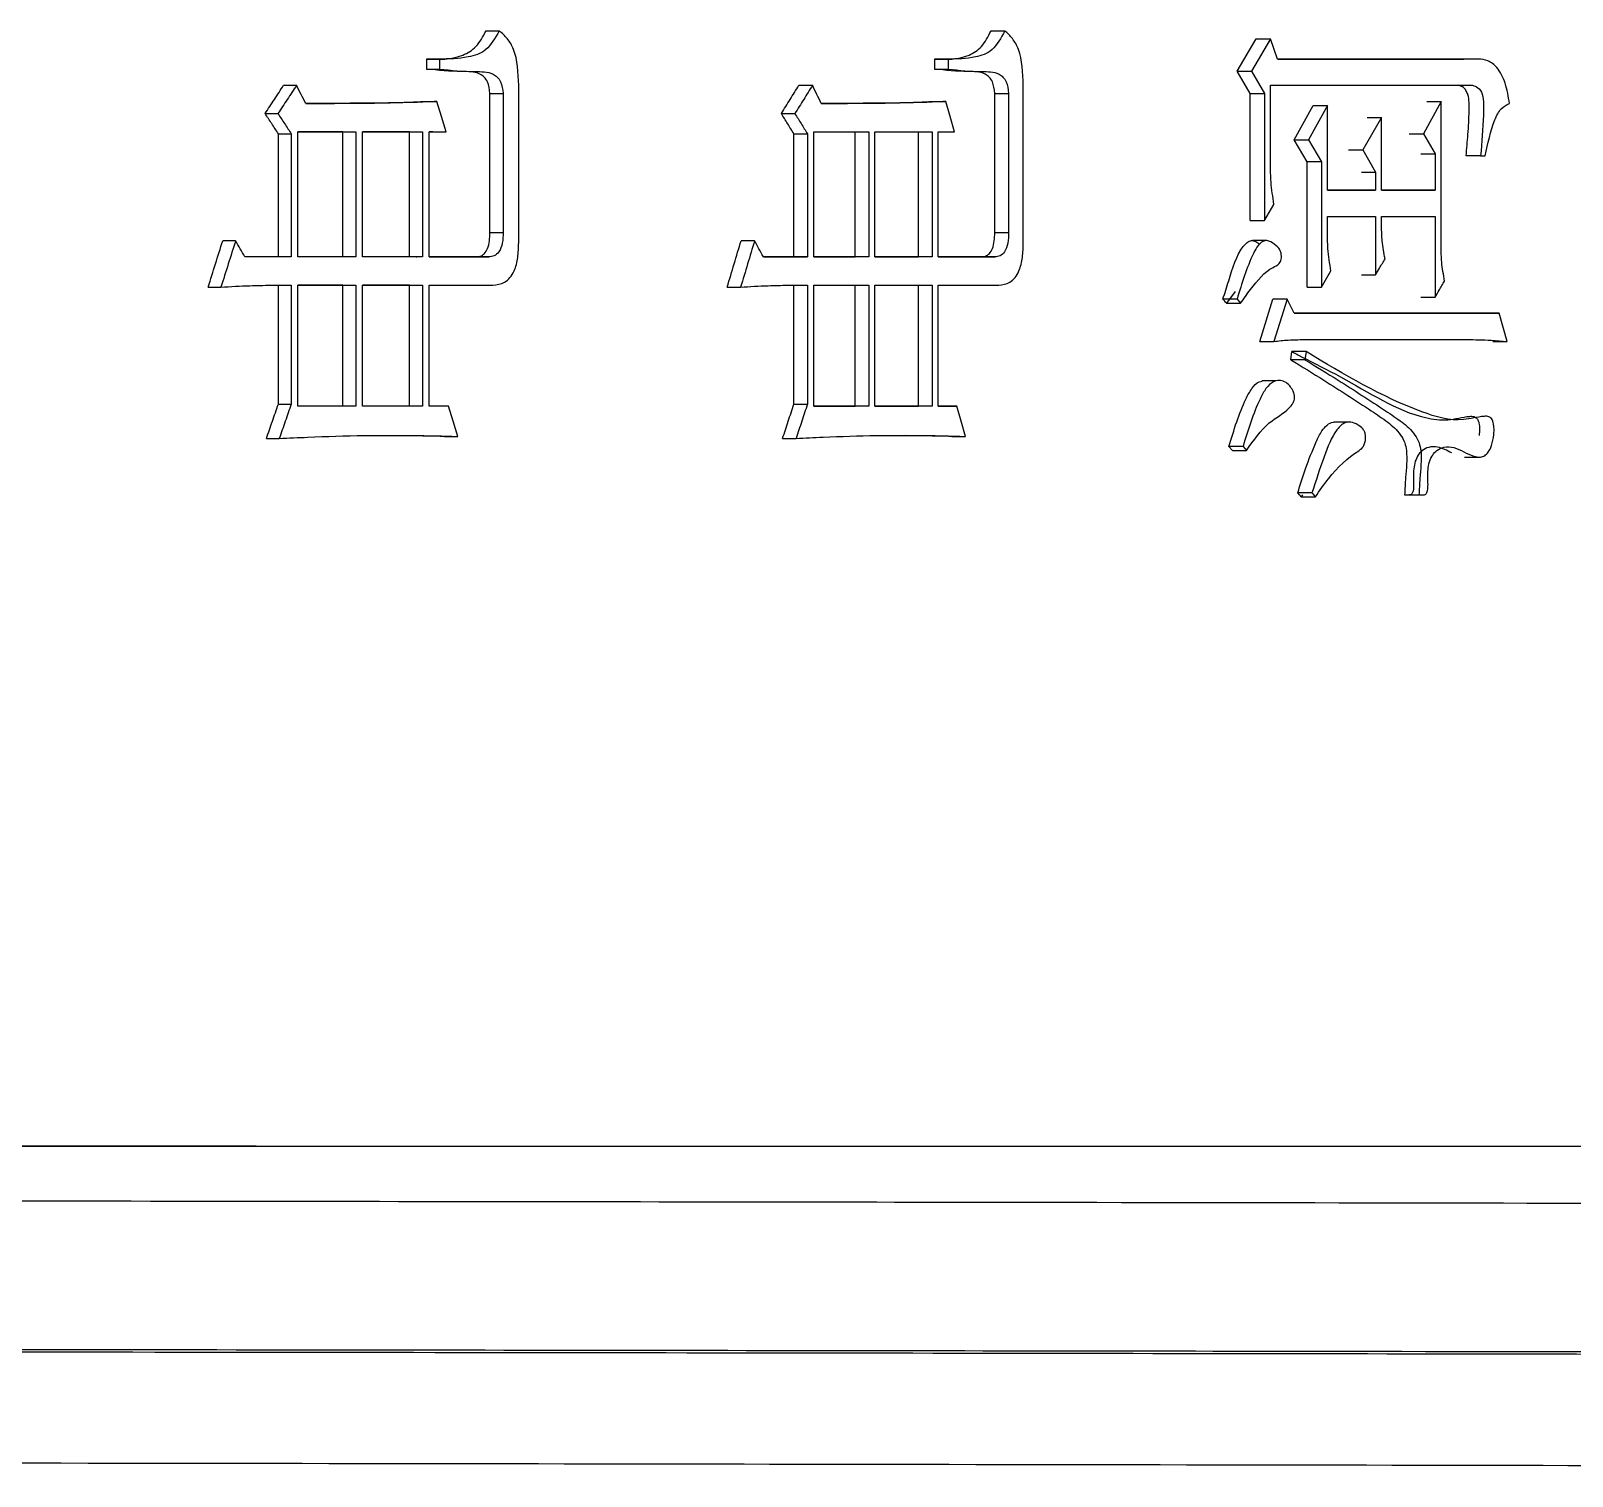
# Model space of a CAD drawing. Header units: millimetres. Extents: x 2451 to 4400, y 944 to 2322.
# Drawn here: x 3323.06 to 3331.32, y 1141.1 to 1148.84 of the extents above; entities that cross this region are included whole.
import ezdxf

# ---------------------------------------------------------------- set-up
doc = ezdxf.new("R2010")
doc.units = ezdxf.units.MM

msp = doc.modelspace()

# ---------------------------------------------------------------- linework, layer by layer
at = {"color": 7, "linetype": 'Continuous', "lineweight": 25}
for p, q in [((3325.5004, 1148.8441), (3325.5709, 1148.8441)), ((3328.2074, 1148.8441), (3328.2815, 1148.8441)), ((3329.527, 1148.6278), (3329.6291, 1148.8009)), ((3329.705, 1148.8009), (3329.6028, 1148.6278)), ((3329.6291, 1148.8009), (3329.705, 1148.8009)), ((3329.7432, 1148.6927), (3329.705, 1148.8009)), ((3325.2505, 1148.6927), (3325.1805, 1148.6927)), ((3325.1805, 1148.6927), (3325.1805, 1148.6386)), ((3325.1805, 1148.6386), (3325.2505, 1148.6386)), ((3325.2505, 1148.6927), (3325.2505, 1148.6386)), ((3327.9776, 1148.6927), (3327.904, 1148.6927)), ((3327.904, 1148.6927), (3327.904, 1148.6386)), ((3327.904, 1148.6386), (3327.9776, 1148.6386)), ((3327.9776, 1148.6927), (3327.9776, 1148.6386)), ((3329.527, 1148.6278), (3329.6028, 1148.6278)), ((3329.5972, 1148.5088), (3329.527, 1148.6278)), ((3329.6028, 1148.6278), (3329.673, 1148.5088)), ((3330.8192, 1148.6927), (3329.7432, 1148.6927)), ((3329.7432, 1148.6927), (3330.7419, 1148.6927)), ((3330.8192, 1148.6927), (3330.742, 1148.6927)), ((3324.4149, 1148.552), (3324.4839, 1148.552)), ((3325.675, 1147.7083), (3325.675, 1148.552)), ((3327.1772, 1148.5521), (3327.2499, 1148.5521)), ((3328.3801, 1147.7083), (3328.3801, 1148.5521)), ((3329.705, 1148.5521), (3330.7882, 1148.5521)), ((3329.705, 1148.1302), (3329.705, 1148.5521)), ((3325.1665, 1148.4655), (3325.2366, 1148.4655)), ((3325.5212, 1148.509), (3325.5918, 1148.509)), ((3325.5212, 1147.7624), (3325.5212, 1148.509)), ((3325.5918, 1148.509), (3325.5918, 1147.7624)), ((3327.8908, 1148.4655), (3327.9644, 1148.4655)), ((3328.2272, 1148.509), (3328.3012, 1148.509)), ((3328.2272, 1147.7624), (3328.2272, 1148.509)), ((3328.3012, 1148.509), (3328.3012, 1147.7624)), ((3329.5972, 1148.5088), (3329.673, 1148.5088)), ((3329.5972, 1147.8273), (3329.5972, 1148.5088)), ((3329.673, 1148.5088), (3329.673, 1147.8273)), ((3330.62, 1148.4655), (3330.5263, 1148.2925)), ((3330.543, 1148.4655), (3330.62, 1148.4655)), ((3330.62, 1147.6867), (3330.62, 1148.4655)), ((3324.3158, 1148.4006), (3324.3847, 1148.4006)), ((3327.0831, 1148.4006), (3327.1556, 1148.4006)), ((3329.8325, 1148.26), (3329.9338, 1148.4439)), ((3330.0101, 1148.4439), (3329.9086, 1148.26)), ((3329.9338, 1148.4439), (3330.0101, 1148.4439)), ((3330.0101, 1147.9896), (3330.0101, 1148.4439)), ((3330.3004, 1148.379), (3330.1997, 1148.2059)), ((3330.2238, 1148.379), (3330.3004, 1148.379)), ((3330.3004, 1147.9896), (3330.3004, 1148.379)), ((3324.491, 1147.6326), (3324.491, 1148.3032)), ((3324.491, 1148.3032), (3324.8017, 1148.3032)), ((3324.7322, 1148.3032), (3324.491, 1148.3032)), ((3324.7322, 1148.3032), (3324.8017, 1148.3032)), ((3324.7322, 1147.6326), (3324.7322, 1148.3032)), ((3324.8017, 1148.3032), (3324.8017, 1147.6326)), ((3324.8369, 1147.6326), (3324.8369, 1148.3032)), ((3324.8369, 1148.3032), (3325.1596, 1148.3032)), ((3325.0897, 1148.3032), (3324.8369, 1148.3032)), ((3325.0897, 1148.3032), (3325.1596, 1148.3032)), ((3325.0897, 1147.6326), (3325.0897, 1148.3032)), ((3325.1596, 1148.3032), (3325.1596, 1147.6326)), ((3325.1946, 1148.3032), (3325.2854, 1148.3032)), ((3325.1946, 1147.6326), (3325.1946, 1148.3032)), ((3325.2153, 1148.3032), (3325.1946, 1148.3032)), ((3325.2153, 1148.3032), (3325.2854, 1148.3032)), ((3327.2566, 1147.6326), (3327.2566, 1148.3033)), ((3327.2566, 1148.3033), (3327.5516, 1148.3033)), ((3327.4786, 1147.6326), (3327.4786, 1148.3033)), ((3327.5516, 1148.3033), (3327.5516, 1147.6326)), ((3327.585, 1147.6326), (3327.585, 1148.3033)), ((3327.585, 1148.3033), (3327.8914, 1148.3033)), ((3327.8179, 1147.6326), (3327.8179, 1148.3033)), ((3327.8914, 1148.3033), (3327.8914, 1147.6326)), ((3327.9246, 1148.3033), (3328.0107, 1148.3033)), ((3327.9246, 1147.6326), (3327.9246, 1148.3033)), ((3324.3866, 1148.2924), (3324.4556, 1148.2924)), ((3324.3866, 1147.6326), (3324.3866, 1148.2924)), ((3324.4556, 1148.2924), (3324.4556, 1147.6326)), ((3327.1503, 1148.2924), (3327.2229, 1148.2924)), ((3327.1503, 1147.6326), (3327.1503, 1148.2924)), ((3327.2229, 1148.2924), (3327.2229, 1147.6326)), ((3329.8325, 1148.26), (3329.9086, 1148.26)), ((3329.9022, 1148.141), (3329.8325, 1148.26)), ((3329.9086, 1148.26), (3329.9784, 1148.141)), ((3330.4494, 1148.2925), (3330.5263, 1148.2925)), ((3330.5263, 1148.2925), (3330.5888, 1148.1843)), ((3329.9784, 1148.141), (3329.9022, 1148.141)), ((3329.9022, 1147.4703), (3329.9022, 1148.141)), ((3329.9784, 1148.141), (3329.9784, 1147.4703)), ((3330.1232, 1148.2059), (3330.1997, 1148.2059)), ((3330.1997, 1148.2059), (3330.269, 1148.0869)), ((3330.5118, 1148.1843), (3330.5888, 1148.1843)), ((3330.5888, 1148.1843), (3330.5888, 1147.9896)), ((3330.8316, 1148.1735), (3330.7544, 1148.1735)), ((3330.8316, 1148.1735), (3330.8565, 1148.1735)), ((3330.1924, 1148.0869), (3330.269, 1148.0869)), ((3330.269, 1148.0869), (3330.269, 1147.9896)), ((3330.269, 1147.9896), (3330.0101, 1147.9896)), ((3330.0101, 1147.9896), (3330.1924, 1147.9896)), ((3330.1924, 1147.9896), (3330.269, 1147.9896)), ((3330.5888, 1147.9896), (3330.3004, 1147.9896)), ((3330.3004, 1147.9896), (3330.5118, 1147.9896)), ((3330.5118, 1147.9896), (3330.5888, 1147.9896)), ((3329.673, 1147.8273), (3329.7241, 1147.9139)), ((3329.5972, 1147.8273), (3329.673, 1147.8273)), ((3330.0101, 1147.849), (3330.269, 1147.849)), ((3330.0101, 1147.7732), (3330.0101, 1147.849)), ((3330.269, 1147.849), (3330.269, 1147.5353)), ((3330.3004, 1147.849), (3330.5888, 1147.849)), ((3330.3004, 1147.7949), (3330.3004, 1147.849)), ((3330.5888, 1147.849), (3330.5888, 1147.4163)), ((3324.1574, 1147.7191), (3324.0887, 1147.7191)), ((3325.5212, 1147.7624), (3325.5918, 1147.7624)), ((3326.9395, 1147.7191), (3326.8672, 1147.7191)), ((3328.2272, 1147.7624), (3328.3012, 1147.7624)), ((3329.6851, 1147.7195), (3329.6087, 1147.7195)), ((3324.4556, 1147.6326), (3324.2072, 1147.6326)), ((3324.8017, 1147.6326), (3324.491, 1147.6326)), ((3325.1596, 1147.6326), (3324.8369, 1147.6326)), ((3325.1246, 1147.6326), (3325.1298, 1147.6326)), ((3325.5153, 1147.6326), (3325.1946, 1147.6326)), ((3325.1946, 1147.6326), (3325.4449, 1147.6326)), ((3325.4449, 1147.6326), (3325.5153, 1147.6326)), ((3327.2229, 1147.6326), (3326.9869, 1147.6326)), ((3326.9869, 1147.6326), (3327.1503, 1147.6326)), ((3327.1503, 1147.6326), (3327.2229, 1147.6326)), ((3327.5516, 1147.6326), (3327.2566, 1147.6326)), ((3327.2566, 1147.6326), (3327.4786, 1147.6326)), ((3327.5516, 1147.6326), (3327.4786, 1147.6326)), ((3327.8914, 1147.6326), (3327.585, 1147.6326)), ((3327.585, 1147.6326), (3327.8179, 1147.6326)), ((3327.8914, 1147.6326), (3327.8179, 1147.6326)), ((3328.2288, 1147.6326), (3327.9246, 1147.6326)), ((3327.9246, 1147.6326), (3328.1548, 1147.6326)), ((3328.1548, 1147.6326), (3328.2288, 1147.6326)), ((3329.9784, 1147.4703), (3330.0291, 1147.5569)), ((3324.0104, 1147.4703), (3324.079, 1147.4703)), ((3324.3866, 1146.8429), (3324.3866, 1147.4811)), ((3324.4556, 1147.4811), (3324.4556, 1146.8429)), ((3324.491, 1146.8321), (3324.491, 1147.4811)), ((3324.491, 1147.4811), (3324.8017, 1147.4811)), ((3324.7322, 1147.4811), (3324.491, 1147.4811)), ((3324.7322, 1147.4811), (3324.8017, 1147.4811)), ((3324.7322, 1146.8321), (3324.7322, 1147.4811)), ((3324.8017, 1147.4811), (3324.8017, 1146.8321)), ((3324.8369, 1146.8321), (3324.8369, 1147.4811)), ((3324.8369, 1147.4811), (3325.1596, 1147.4811)), ((3325.0897, 1147.4811), (3324.8369, 1147.4811)), ((3325.0897, 1147.4811), (3325.1596, 1147.4811)), ((3325.0897, 1146.8321), (3325.0897, 1147.4811)), ((3325.1596, 1147.4811), (3325.1596, 1146.8321)), ((3325.1946, 1147.4811), (3325.5362, 1147.4811)), ((3325.1946, 1146.8321), (3325.1946, 1147.4811)), ((3326.7928, 1147.4703), (3326.865, 1147.4703)), ((3327.1503, 1146.8429), (3327.1503, 1147.4811)), ((3327.2229, 1147.4811), (3327.2229, 1146.8429)), ((3327.2566, 1146.8321), (3327.2566, 1147.4811)), ((3327.2566, 1147.4811), (3327.5516, 1147.4811)), ((3327.4786, 1146.8321), (3327.4786, 1147.4811)), ((3327.5516, 1147.4811), (3327.5516, 1146.8321)), ((3327.585, 1146.8321), (3327.585, 1147.4811)), ((3327.585, 1147.4811), (3327.8914, 1147.4811)), ((3327.8179, 1146.8321), (3327.8179, 1147.4811)), ((3327.8914, 1147.4811), (3327.8914, 1146.8321)), ((3327.9246, 1147.4811), (3328.2485, 1147.4812)), ((3327.9246, 1146.8321), (3327.9246, 1147.4811)), ((3329.9022, 1147.4703), (3329.9784, 1147.4703)), ((3330.1924, 1147.5353), (3330.269, 1147.5353)), ((3329.526, 1147.4054), (3329.4503, 1147.4054)), ((3329.5163, 1147.4474), (3329.4695, 1147.3839)), ((3329.6482, 1147.1783), (3329.7182, 1147.4054)), ((3329.7942, 1147.4054), (3329.7182, 1147.4054)), ((3329.7942, 1147.4054), (3329.7241, 1147.1783)), ((3329.8324, 1147.3297), (3329.7942, 1147.4054)), ((3330.5118, 1147.4163), (3330.5888, 1147.4163)), ((3329.4695, 1147.3838), (3329.5451, 1147.3838)), ((3330.9308, 1147.3297), (3329.8324, 1147.3297)), ((3329.8324, 1147.3297), (3330.8534, 1147.3297)), ((3330.8535, 1147.3297), (3330.9308, 1147.3297)), ((3330.9742, 1147.1783), (3330.9308, 1147.3297)), ((3329.6482, 1147.1783), (3329.7241, 1147.1783)), ((3329.9022, 1147.1891), (3330.7571, 1147.1891)), ((3330.68, 1147.1891), (3330.7571, 1147.1891)), ((3330.8968, 1147.1783), (3330.9742, 1147.1783)), ((3329.8135, 1147.0809), (3329.8198, 1147.1242)), ((3329.8896, 1147.0809), (3329.8135, 1147.0809)), ((3329.8959, 1147.1242), (3329.8198, 1147.1242)), ((3329.8959, 1147.1242), (3329.8896, 1147.0809)), ((3329.7349, 1146.9673), (3329.659, 1146.9673)), ((3324.3866, 1146.8429), (3324.4556, 1146.8429)), ((3324.8017, 1146.8321), (3324.491, 1146.8321)), ((3325.1596, 1146.8321), (3324.8369, 1146.8321)), ((3325.2994, 1146.8321), (3325.1946, 1146.8321)), ((3327.1503, 1146.8429), (3327.2229, 1146.8429)), ((3327.5516, 1146.8321), (3327.2566, 1146.8321)), ((3327.2566, 1146.8321), (3327.4786, 1146.8321)), ((3327.5516, 1146.8321), (3327.4786, 1146.8321)), ((3327.8914, 1146.8321), (3327.585, 1146.8321)), ((3327.585, 1146.8321), (3327.8179, 1146.8321)), ((3327.8914, 1146.8321), (3327.8179, 1146.8321)), ((3328.024, 1146.8321), (3327.9246, 1146.8321)), ((3327.9246, 1146.8321), (3327.9503, 1146.8321)), ((3327.9503, 1146.8321), (3328.024, 1146.8321)), ((3330.124, 1146.7462), (3330.0471, 1146.7462)), ((3324.3229, 1146.659), (3324.3918, 1146.659)), ((3325.278, 1146.6698), (3325.3482, 1146.6698)), ((3327.0898, 1146.659), (3327.1623, 1146.659)), ((3327.9966, 1146.6699), (3328.0703, 1146.6699)), ((3329.5015, 1146.5942), (3329.4823, 1146.6158)), ((3329.5015, 1146.5942), (3329.5772, 1146.5942)), ((3329.558, 1146.6158), (3329.5772, 1146.5942)), ((3330.7457, 1146.5587), (3330.8233, 1146.5587)), ((3329.9276, 1146.367), (3329.8515, 1146.367)), ((3329.8777, 1146.3556), (3329.8705, 1146.3454)), ((3329.8705, 1146.3454), (3329.9466, 1146.3454)), ((3330.4494, 1146.3562), (3330.5263, 1146.3562))]:
    msp.add_line(p, q, dxfattribs=at)
at = {"color": 7, "linetype": 'Continuous', "lineweight": 25, "flags": 128}
for points in [[(3325.2854, 1148.3032), (3325.261, 1148.3844), (3325.2366, 1148.4655)], [(3328.0107, 1148.3033), (3327.9875, 1148.3844), (3327.9644, 1148.4655)], [(3329.4695, 1147.3838), (3329.4647, 1147.3892), (3329.4599, 1147.3947), (3329.4503, 1147.4054)], [(3329.526, 1147.4054), (3329.5356, 1147.3946), (3329.5451, 1147.3838)], [(3325.3482, 1146.6698), (3325.3238, 1146.751), (3325.2994, 1146.8321)], [(3328.0703, 1146.6699), (3328.0471, 1146.751), (3328.024, 1146.8321)], [(3329.558, 1146.6158), (3329.5299, 1146.6158), (3329.5061, 1146.6158), (3329.4823, 1146.6158)], [(3329.8705, 1146.3454), (3329.8656, 1146.3509), (3329.8608, 1146.3564), (3329.8515, 1146.367)], [(3329.9276, 1146.367), (3329.9325, 1146.3615), (3329.9396, 1146.3535), (3329.9466, 1146.3454)], [(3330.4244, 1146.3562), (3330.4529, 1146.3562), (3330.5012, 1146.3562)]]:
    msp.add_lwpolyline(points, dxfattribs=at)
at = {"color": 7, "linetype": 'Continuous', "lineweight": 25}
for points, knots in [([(3325.1805, 1148.6927), (3325.2465, 1148.6905), (3325.3388, 1148.6875), (3325.451, 1148.7542), (3325.4838, 1148.8138), (3325.5004, 1148.8441)], [0, 0, 0, 0, 0.552607, 0.772172, 1, 1, 1, 1]), ([(3325.5709, 1148.8441), (3325.5489, 1148.806), (3325.5056, 1148.7312), (3325.3852, 1148.6941), (3325.3016, 1148.6932), (3325.2505, 1148.6927)], [0, 0, 0, 0, 0.287877, 0.565058, 1, 1, 1, 1]), ([(3325.675, 1148.552), (3325.6727, 1148.6202), (3325.6694, 1148.7143), (3325.6155, 1148.8053), (3325.5857, 1148.8313), (3325.5709, 1148.8441)], [0, 0, 0, 0, 0.57016, 0.787713, 1, 1, 1, 1]), ([(3327.904, 1148.6927), (3327.9666, 1148.6905), (3328.0542, 1148.6875), (3328.1606, 1148.7542), (3328.1916, 1148.8138), (3328.2074, 1148.8441)], [0, 0, 0, 0, 0.552607, 0.772172, 1, 1, 1, 1]), ([(3328.2815, 1148.8441), (3328.2606, 1148.806), (3328.2196, 1148.7312), (3328.1053, 1148.6942), (3328.026, 1148.6933), (3327.9776, 1148.6927)], [0, 0, 0, 0, 0.287877, 0.565058, 1, 1, 1, 1]), ([(3328.3801, 1148.5521), (3328.3779, 1148.6202), (3328.3748, 1148.7143), (3328.3238, 1148.8053), (3328.2954, 1148.8313), (3328.2815, 1148.8441)], [0, 0, 0, 0, 0.57016, 0.787713, 1, 1, 1, 1]), ([(3325.5212, 1148.509), (3325.5185, 1148.5307), (3325.5141, 1148.5646), (3325.4908, 1148.5981), (3325.445, 1148.6267), (3325.3384, 1148.6237), (3325.2432, 1148.6327), (3325.1805, 1148.6386)], [0, 0, 0, 0, 0.119281, 0.186046, 0.251055, 0.506993, 1, 1, 1, 1]), ([(3325.2505, 1148.6386), (3325.3133, 1148.6327), (3325.4087, 1148.6237), (3325.5154, 1148.6267), (3325.5613, 1148.5981), (3325.5846, 1148.5646), (3325.589, 1148.5307), (3325.5918, 1148.509)], [0, 0, 0, 0, 0.493108, 0.749094, 0.814101, 0.880835, 1, 1, 1, 1]), ([(3328.2272, 1148.509), (3328.2245, 1148.5308), (3328.2204, 1148.5647), (3328.1983, 1148.5982), (3328.1548, 1148.6267), (3328.0538, 1148.6237), (3327.9635, 1148.6327), (3327.904, 1148.6386)], [0, 0, 0, 0, 0.11952, 0.186238, 0.251201, 0.506978, 1, 1, 1, 1]), ([(3327.9776, 1148.6386), (3328.0372, 1148.6327), (3328.1276, 1148.6237), (3328.2288, 1148.6267), (3328.2723, 1148.5982), (3328.2944, 1148.5647), (3328.2986, 1148.5308), (3328.3012, 1148.509)], [0, 0, 0, 0, 0.493123, 0.748949, 0.813909, 0.880596, 1, 1, 1, 1]), ([(3330.9866, 1148.4547), (3330.9804, 1148.4918), (3330.9685, 1148.5645), (3330.9259, 1148.6474), (3330.8719, 1148.688), (3330.8367, 1148.6911), (3330.8192, 1148.6927)], [0, 0, 0, 0, 0.292671, 0.574804, 0.788903, 1, 1, 1, 1]), ([(3324.3158, 1148.4006), (3324.3323, 1148.4258), (3324.3654, 1148.4763), (3324.3984, 1148.5268), (3324.4149, 1148.552)], [0, 0, 0, 0, 0.4999992, 1, 1, 1, 1]), ([(3324.4839, 1148.552), (3324.4674, 1148.5268), (3324.4344, 1148.4763), (3324.4013, 1148.4258), (3324.3847, 1148.4006)], [0, 0, 0, 0, 0.499999, 1, 1, 1, 1]), ([(3324.5335, 1148.4547), (3324.5252, 1148.4709), (3324.5087, 1148.5034), (3324.4922, 1148.5358), (3324.4839, 1148.552)], [0, 0, 0, 0, 0.5, 1, 1, 1, 1]), ([(3327.0831, 1148.4006), (3327.0988, 1148.4259), (3327.1302, 1148.4763), (3327.1615, 1148.5268), (3327.1772, 1148.5521)], [0, 0, 0, 0, 0.499999, 1, 1, 1, 1]), ([(3327.2499, 1148.5521), (3327.2342, 1148.5268), (3327.2028, 1148.4763), (3327.1713, 1148.4259), (3327.1556, 1148.4006)], [0, 0, 0, 0, 0.499999, 1, 1, 1, 1]), ([(3327.2969, 1148.4547), (3327.2891, 1148.4709), (3327.2734, 1148.5034), (3327.2577, 1148.5358), (3327.2499, 1148.5521)], [0, 0, 0, 0, 0.5, 1, 1, 1, 1]), ([(3330.7543, 1148.1735), (3330.7577, 1148.2118), (3330.7647, 1148.2919), (3330.7703, 1148.3874), (3330.7708, 1148.4591), (3330.7665, 1148.4986), (3330.7537, 1148.5255), (3330.7386, 1148.5418), (3330.7237, 1148.5492), (3330.714, 1148.5514), (3330.7109, 1148.5521)], [0, 0, 0, 0, 0.268829, 0.56133, 0.664341, 0.768404, 0.830798, 0.892792, 0.965759, 1, 1, 1, 1]), ([(3330.7882, 1148.5521), (3330.7982, 1148.5492), (3330.8188, 1148.5434), (3330.8444, 1148.5052), (3330.8487, 1148.4489), (3330.8456, 1148.3385), (3330.8378, 1148.2465), (3330.8316, 1148.1735)], [0, 0, 0, 0, 0.110883, 0.226049, 0.356903, 0.489202, 1, 1, 1, 1]), ([(3324.5334, 1148.4549), (3324.5923, 1148.455), (3324.6923, 1148.4552), (3324.8122, 1148.4561), (3324.8836, 1148.4567), (3324.9192, 1148.4574), (3324.9446, 1148.4579), (3325.0006, 1148.459), (3325.0763, 1148.461), (3325.1417, 1148.4643), (3325.1665, 1148.4655)], [0, 0, 0, 0, 0.277882, 0.471087, 0.56769, 0.615991, 0.640142, 0.688443, 0.881653, 1, 1, 1, 1]), ([(3325.2366, 1148.4655), (3325.196, 1148.4635), (3325.1504, 1148.4613), (3325.0844, 1148.4593), (3325.0183, 1148.458), (3324.9368, 1148.4564), (3324.8552, 1148.456), (3324.8042, 1148.4556), (3324.7684, 1148.4554), (3324.748, 1148.4553), (3324.7352, 1148.4552), (3324.725, 1148.4552), (3324.7147, 1148.4552), (3324.7045, 1148.4551), (3324.6917, 1148.4551), (3324.6815, 1148.455), (3324.6687, 1148.455), (3324.6584, 1148.455), (3324.6456, 1148.4549), (3324.6354, 1148.4549), (3324.6252, 1148.4549), (3324.6149, 1148.4548), (3324.6047, 1148.4548), (3324.5918, 1148.4548), (3324.5829, 1148.4548), (3324.5739, 1148.4548), (3324.5688, 1148.4547), (3324.5624, 1148.4547), (3324.5572, 1148.4547), (3324.5521, 1148.4547), (3324.5471, 1148.4547), (3324.5409, 1148.4547), (3324.5359, 1148.4547), (3324.5335, 1148.4547)], [0, 0, 0, 0, 0.174064, 0.195822, 0.282854, 0.456917, 0.543949, 0.63098, 0.674496, 0.696254, 0.718011, 0.72889, 0.739769, 0.761527, 0.772406, 0.794164, 0.805043, 0.826801, 0.83768, 0.859437, 0.870316, 0.881195, 0.902953, 0.913832, 0.93559, 0.941029, 0.951908, 0.957348, 0.968227, 0.973666, 0.979105, 0.989553, 1, 1, 1, 1]), ([(3327.2968, 1148.4549), (3327.3505, 1148.4551), (3327.443, 1148.4553), (3327.5546, 1148.4562), (3327.6223, 1148.4567), (3327.6561, 1148.4574), (3327.6802, 1148.458), (3327.7333, 1148.459), (3327.8052, 1148.461), (3327.8672, 1148.4643), (3327.8908, 1148.4655)], [0, 0, 0, 0, 0.269347, 0.464835, 0.56258, 0.611452, 0.635888, 0.68476, 0.880254, 1, 1, 1, 1]), ([(3327.9644, 1148.4655), (3327.9259, 1148.4636), (3327.8826, 1148.4613), (3327.82, 1148.4593), (3327.7573, 1148.458), (3327.6799, 1148.4564), (3327.6025, 1148.456), (3327.554, 1148.4556), (3327.5201, 1148.4554), (3327.5006, 1148.4553), (3327.4885, 1148.4553), (3327.4788, 1148.4552), (3327.4691, 1148.4552), (3327.4594, 1148.4551), (3327.4472, 1148.4551), (3327.4375, 1148.4551), (3327.4253, 1148.455), (3327.4156, 1148.455), (3327.4035, 1148.4549), (3327.3937, 1148.4549), (3327.384, 1148.4549), (3327.3743, 1148.4549), (3327.3645, 1148.4548), (3327.3524, 1148.4548), (3327.3438, 1148.4548), (3327.3353, 1148.4548), (3327.3304, 1148.4548), (3327.3244, 1148.4548), (3327.3195, 1148.4547), (3327.3146, 1148.4547), (3327.3098, 1148.4547), (3327.3039, 1148.4547), (3327.2993, 1148.4547), (3327.2969, 1148.4547)], [0, 0, 0, 0, 0.174064, 0.195822, 0.282854, 0.456917, 0.543949, 0.63098, 0.674496, 0.696253, 0.718011, 0.72889, 0.739769, 0.761527, 0.772406, 0.794164, 0.805043, 0.8268, 0.837679, 0.859437, 0.870316, 0.881195, 0.902953, 0.913832, 0.93559, 0.941029, 0.951908, 0.957347, 0.968226, 0.973666, 0.979105, 0.989553, 1, 1, 1, 1]), ([(3324.3866, 1148.2924), (3324.3748, 1148.3104), (3324.3512, 1148.3465), (3324.3276, 1148.3826), (3324.3158, 1148.4006)], [0, 0, 0, 0, 0.5, 1, 1, 1, 1]), ([(3324.3847, 1148.4006), (3324.3966, 1148.3826), (3324.4202, 1148.3465), (3324.4438, 1148.3104), (3324.4556, 1148.2924)], [0, 0, 0, 0, 0.499999, 1, 1, 1, 1]), ([(3327.1503, 1148.2924), (3327.1391, 1148.3105), (3327.1167, 1148.3465), (3327.0943, 1148.3826), (3327.0831, 1148.4006)], [0, 0, 0, 0, 0.5, 1, 1, 1, 1]), ([(3327.1556, 1148.4006), (3327.1668, 1148.3826), (3327.1893, 1148.3465), (3327.2117, 1148.3105), (3327.2229, 1148.2924)], [0, 0, 0, 0, 0.499999, 1, 1, 1, 1]), ([(3330.8565, 1148.1735), (3330.8703, 1148.2399), (3330.8894, 1148.3315), (3330.9385, 1148.4322), (3330.9708, 1148.4474), (3330.9866, 1148.4547)], [0, 0, 0, 0, 0.572938, 0.791384, 1, 1, 1, 1]), ([(3329.7241, 1147.9139), (3329.7177, 1147.9536), (3329.7064, 1148.0248), (3329.7054, 1148.0979), (3329.705, 1148.1302)], [0, 0, 0, 0, 0.558835, 1, 1, 1, 1]), ([(3324.0104, 1147.4703), (3324.0235, 1147.5118), (3324.0496, 1147.5947), (3324.0757, 1147.6776), (3324.0887, 1147.7191)], [0, 0, 0, 0, 0.5, 1, 1, 1, 1]), ([(3324.1574, 1147.7191), (3324.1443, 1147.6776), (3324.1182, 1147.5947), (3324.0921, 1147.5118), (3324.079, 1147.4703)], [0, 0, 0, 0, 0.499999, 1, 1, 1, 1]), ([(3324.2072, 1147.6326), (3324.1989, 1147.647), (3324.1823, 1147.6758), (3324.1657, 1147.7047), (3324.1574, 1147.7191)], [0, 0, 0, 0, 0.500001, 1, 1, 1, 1]), ([(3325.4449, 1147.6326), (3325.453, 1147.6331), (3325.4693, 1147.6341), (3325.4924, 1147.6489), (3325.5181, 1147.6895), (3325.5199, 1147.7321), (3325.5212, 1147.7624)], [0, 0, 0, 0, 0.177833, 0.357864, 0.544114, 1, 1, 1, 1]), ([(3325.5918, 1147.7624), (3325.5911, 1147.7436), (3325.5899, 1147.7066), (3325.5733, 1147.6587), (3325.5442, 1147.6348), (3325.5249, 1147.6333), (3325.5153, 1147.6326)], [0, 0, 0, 0, 0.293264, 0.577264, 0.790624, 1, 1, 1, 1]), ([(3326.7928, 1147.4703), (3326.8052, 1147.5118), (3326.8301, 1147.5947), (3326.8548, 1147.6777), (3326.8672, 1147.7191)], [0, 0, 0, 0, 0.5, 1, 1, 1, 1]), ([(3326.9395, 1147.7191), (3326.9271, 1147.6777), (3326.9023, 1147.5947), (3326.8774, 1147.5118), (3326.865, 1147.4703)], [0, 0, 0, 0, 0.499999, 1, 1, 1, 1]), ([(3326.9869, 1147.6326), (3326.979, 1147.647), (3326.9632, 1147.6759), (3326.9474, 1147.7047), (3326.9395, 1147.7191)], [0, 0, 0, 0, 0.500001, 1, 1, 1, 1]), ([(3328.1548, 1147.6326), (3328.1625, 1147.6331), (3328.1779, 1147.6342), (3328.1998, 1147.6489), (3328.2242, 1147.6896), (3328.2259, 1147.7322), (3328.2272, 1147.7624)], [0, 0, 0, 0, 0.177833, 0.357864, 0.544114, 1, 1, 1, 1]), ([(3328.3012, 1147.7624), (3328.3006, 1147.7436), (3328.2995, 1147.7066), (3328.2837, 1147.6587), (3328.2562, 1147.6348), (3328.2378, 1147.6333), (3328.2288, 1147.6326)], [0, 0, 0, 0, 0.293264, 0.577264, 0.790624, 1, 1, 1, 1]), ([(3329.4503, 1147.4054), (3329.4606, 1147.438), (3329.4914, 1147.5362), (3329.5265, 1147.653), (3329.5791, 1147.7107), (3329.6028, 1147.7221), (3329.6268, 1147.7162), (3329.6408, 1147.7059), (3329.6478, 1147.7007)], [0, 0, 0, 0, 0.2296847, 0.691562, 0.7707687, 0.8503095, 0.9246507, 1, 1, 1, 1]), ([(3329.5451, 1147.3839), (3329.5626, 1147.4084), (3329.6153, 1147.4823), (3329.6826, 1147.5639), (3329.745, 1147.5875), (3329.7589, 1147.606), (3329.7632, 1147.6199), (3329.7643, 1147.636), (3329.7621, 1147.6536), (3329.7555, 1147.6719), (3329.737, 1147.6942), (3329.713, 1147.7099), (3329.6857, 1147.7221), (3329.662, 1147.7153), (3329.6357, 1147.6931), (3329.6024, 1147.6296), (3329.5647, 1147.5324), (3329.5389, 1147.4479), (3329.526, 1147.4054)], [0, 0, 0, 0, 0.109185, 0.329159, 0.383764, 0.397994, 0.412315, 0.428913, 0.44575, 0.465116, 0.490353, 0.552222, 0.585254, 0.61868, 0.660425, 0.720614, 0.859403, 1, 1, 1, 1]), ([(3330.0291, 1147.5569), (3330.0228, 1147.5966), (3330.0115, 1147.6678), (3330.0105, 1147.7409), (3330.0101, 1147.7732)], [0, 0, 0, 0, 0.558836, 1, 1, 1, 1]), ([(3330.3193, 1147.6218), (3330.3136, 1147.6535), (3330.3033, 1147.7102), (3330.3013, 1147.7689), (3330.3004, 1147.7949)], [0, 0, 0, 0, 0.558879, 1, 1, 1, 1]), ([(3325.5362, 1147.4811), (3325.5581, 1147.4832), (3325.6025, 1147.4873), (3325.6533, 1147.5489), (3325.6727, 1147.6297), (3325.6742, 1147.682), (3325.675, 1147.7083)], [0, 0, 0, 0, 0.266734, 0.54095, 0.768753, 1, 1, 1, 1]), ([(3328.2485, 1147.4812), (3328.2693, 1147.4832), (3328.3114, 1147.4873), (3328.3595, 1147.5489), (3328.3779, 1147.6297), (3328.3794, 1147.682), (3328.3801, 1147.7083)], [0, 0, 0, 0, 0.266734, 0.54095, 0.768753, 1, 1, 1, 1]), ([(3330.6387, 1147.5028), (3330.6326, 1147.5364), (3330.6217, 1147.5966), (3330.6205, 1147.6591), (3330.62, 1147.6867)], [0, 0, 0, 0, 0.558545, 1, 1, 1, 1]), ([(3330.269, 1147.5353), (3330.2762, 1147.5476), (3330.2881, 1147.5682), (3330.3049, 1147.5971), (3330.3145, 1147.6135), (3330.3193, 1147.6218)], [0, 0, 0, 0, 0.42837, 0.714189, 1, 1, 1, 1]), ([(3324.079, 1147.4703), (3324.1306, 1147.4731), (3324.2193, 1147.4778), (3324.3449, 1147.4804), (3324.4187, 1147.4809), (3324.4556, 1147.4811)], [0, 0, 0, 0, 0.41049, 0.705225, 1, 1, 1, 1]), ([(3326.865, 1147.4703), (3326.9141, 1147.4731), (3326.9984, 1147.4779), (3327.1177, 1147.4804), (3327.1879, 1147.4809), (3327.2229, 1147.4811)], [0, 0, 0, 0, 0.41049, 0.705225, 1, 1, 1, 1]), ([(3330.5888, 1147.4163), (3330.5959, 1147.4286), (3330.6078, 1147.4492), (3330.6244, 1147.4781), (3330.6339, 1147.4946), (3330.6387, 1147.5028)], [0, 0, 0, 0, 0.428365, 0.714185, 1, 1, 1, 1]), ([(3329.7241, 1147.1783), (3329.7494, 1147.1816), (3329.7918, 1147.1872), (3329.8512, 1147.1883), (3329.8852, 1147.1888), (3329.9022, 1147.1891)], [0, 0, 0, 0, 0.426865, 0.713404, 1, 1, 1, 1]), ([(3330.7571, 1147.1891), (3330.7789, 1147.1888), (3330.8225, 1147.1882), (3330.8949, 1147.1849), (3330.9454, 1147.1807), (3330.9742, 1147.1783)], [0, 0, 0, 0, 0.300385, 0.600783, 1, 1, 1, 1]), ([(3329.8135, 1147.0809), (3329.8731, 1147.0445), (3330.0183, 1146.9556), (3330.1915, 1146.8429), (3330.3299, 1146.7511), (3330.3926, 1146.697), (3330.4257, 1146.6402), (3330.4411, 1146.5608), (3330.4294, 1146.4658), (3330.4257, 1146.387), (3330.4243, 1146.3562)], [0, 0, 0, 0, 0.221958, 0.540906, 0.653572, 0.7486099, 0.7892232, 0.8220777, 0.9304856, 1, 1, 1, 1]), ([(3329.8198, 1147.1242), (3329.8372, 1147.115), (3329.9242, 1147.0688), (3330.1643, 1146.9528), (3330.4171, 1146.7814), (3330.656, 1146.7513), (3330.7416, 1146.7761), (3330.7934, 1146.7784), (3330.8083, 1146.7706), (3330.8174, 1146.7582), (3330.8241, 1146.7378), (3330.8275, 1146.7084), (3330.8247, 1146.6861), (3330.8232, 1146.6739)], [0, 0, 0, 0, 0.049956, 0.249704, 0.686626, 0.796056, 0.90562, 0.927942, 0.938242, 0.948634, 0.960298, 0.978294, 1, 1, 1, 1]), ([(3329.8896, 1147.0809), (3329.9492, 1147.0445), (3330.0946, 1146.9557), (3330.2679, 1146.843), (3330.4066, 1146.7511), (3330.4695, 1146.6971), (3330.5027, 1146.6399), (3330.5182, 1146.5588), (3330.5063, 1146.464), (3330.5026, 1146.3853), (3330.5012, 1146.3562)], [0, 0, 0, 0, 0.2217717, 0.5408252, 0.6535026, 0.7489436, 0.7896473, 0.8225494, 0.93445, 1, 1, 1, 1]), ([(3330.5263, 1146.3562), (3330.5291, 1146.3563), (3330.534, 1146.3566), (3330.5402, 1146.3612), (3330.5448, 1146.3687), (3330.5493, 1146.3853), (3330.5505, 1146.4272), (3330.5464, 1146.4793), (3330.5563, 1146.5349), (3330.5732, 1146.5711), (3330.6, 1146.5993), (3330.6393, 1146.6169), (3330.7083, 1146.6114), (3330.77, 1146.5669), (3330.8267, 1146.5562), (3330.8542, 1146.5642), (3330.8752, 1146.5856), (3330.8928, 1146.6247), (3330.9029, 1146.6716), (3330.9044, 1146.7145), (3330.9004, 1146.7422), (3330.8939, 1146.7596), (3330.8856, 1146.7704), (3330.8711, 1146.7785), (3330.8216, 1146.7762), (3330.7032, 1146.7418), (3330.3742, 1146.8373), (3330.0997, 1147.002), (3329.8959, 1147.1242)], [0, 0, 0, 0, 0.005261, 0.008837, 0.012422, 0.017277, 0.029828, 0.061172, 0.078769, 0.096459, 0.112862, 0.137643, 0.170618, 0.238675, 0.261666, 0.275651, 0.289759, 0.306991, 0.331345, 0.347224, 0.357105, 0.364402, 0.370592, 0.376767, 0.392657, 0.46137, 0.600195, 1, 1, 1, 1]), ([(3329.4823, 1146.6158), (3329.5093, 1146.7042), (3329.5431, 1146.8153), (3329.6031, 1146.9271), (3329.6347, 1146.9615), (3329.6553, 1146.9649), (3329.6605, 1146.9658)], [0, 0, 0, 0, 0.631823, 0.79327, 0.948374, 1, 1, 1, 1]), ([(3329.5772, 1146.5942), (3329.6155, 1146.6492), (3329.6833, 1146.7467), (3329.7803, 1146.7933), (3329.8229, 1146.841), (3329.832, 1146.8614), (3329.8352, 1146.8794), (3329.832, 1146.8986), (3329.8232, 1146.92), (3329.807, 1146.9443), (3329.7821, 1146.9653), (3329.7513, 1146.9714), (3329.7153, 1146.9638), (3329.6788, 1146.9279), (3329.619, 1146.8144), (3329.585, 1146.7038), (3329.558, 1146.6158)], [0, 0, 0, 0, 0.207529, 0.367372, 0.400836, 0.41667, 0.431354, 0.448141, 0.466694, 0.497248, 0.538464, 0.578549, 0.619959, 0.682145, 0.746849, 1, 1, 1, 1]), ([(3324.3229, 1146.659), (3324.3335, 1146.6897), (3324.3547, 1146.751), (3324.376, 1146.8123), (3324.3866, 1146.8429)], [0, 0, 0, 0, 0.5, 1, 1, 1, 1]), ([(3324.4556, 1146.8429), (3324.445, 1146.8123), (3324.4237, 1146.751), (3324.4025, 1146.6897), (3324.3918, 1146.659)], [0, 0, 0, 0, 0.5, 1, 1, 1, 1]), ([(3327.0898, 1146.659), (3327.0999, 1146.6897), (3327.1201, 1146.751), (3327.1402, 1146.8123), (3327.1503, 1146.8429)], [0, 0, 0, 0, 0.4999999, 1, 1, 1, 1]), ([(3327.2229, 1146.8429), (3327.2129, 1146.8123), (3327.1927, 1146.751), (3327.1724, 1146.6897), (3327.1623, 1146.659)], [0, 0, 0, 0, 0.5, 1, 1, 1, 1]), ([(3329.8515, 1146.367), (3329.8649, 1146.4105), (3329.8942, 1146.5049), (3329.9383, 1146.615), (3329.9762, 1146.6961), (3330.0074, 1146.7325), (3330.0318, 1146.7471), (3330.0451, 1146.7452), (3330.0471, 1146.7449)], [0, 0, 0, 0, 0.286903, 0.6225, 0.772264, 0.876903, 0.981839, 1, 1, 1, 1]), ([(3329.9466, 1146.3454), (3329.9691, 1146.3789), (3330.0371, 1146.4803), (3330.1252, 1146.5597), (3330.1942, 1146.6035), (3330.2065, 1146.6208), (3330.2135, 1146.6422), (3330.2159, 1146.6641), (3330.2138, 1146.6842), (3330.2069, 1146.7019), (3330.1874, 1146.7251), (3330.1572, 1146.7415), (3330.1199, 1146.7494), (3330.0871, 1146.7357), (3330.0375, 1146.6797), (3329.9864, 1146.5492), (3329.9484, 1146.4314), (3329.9276, 1146.367)], [0, 0, 0, 0, 0.118687, 0.359196, 0.382949, 0.402078, 0.421221, 0.441113, 0.455768, 0.470499, 0.490908, 0.548405, 0.590663, 0.633125, 0.674263, 0.821869, 1, 1, 1, 1]), ([(3324.3918, 1146.659), (3324.4425, 1146.6612), (3324.5944, 1146.668), (3324.8299, 1146.676), (3325.0981, 1146.6751), (3325.2648, 1146.6716), (3325.3482, 1146.6698)], [0, 0, 0, 0, 0.1577054, 0.473128, 0.7365335, 1, 1, 1, 1]), ([(3325.278, 1146.6698), (3325.2282, 1146.671), (3325.1411, 1146.673), (3325.0535, 1146.6735), (3325.016, 1146.6736)], [0, 0, 0, 0, 0.57267, 1, 1, 1, 1]), ([(3327.1623, 1146.659), (3327.2105, 1146.6613), (3327.3548, 1146.668), (3327.5784, 1146.6761), (3327.833, 1146.6751), (3327.9912, 1146.6716), (3328.0703, 1146.6699)], [0, 0, 0, 0, 0.157705, 0.473128, 0.736533, 1, 1, 1, 1]), ([(3327.9966, 1146.6699), (3327.9493, 1146.671), (3327.866, 1146.6731), (3327.7822, 1146.6735), (3327.7461, 1146.6737)], [0, 0, 0, 0, 0.568277, 1, 1, 1, 1]), ([(3330.6767, 1146.5808), (3330.6518, 1146.594), (3330.6118, 1146.6152), (3330.5561, 1146.615), (3330.5191, 1146.5966), (3330.4929, 1146.5662), (3330.4775, 1146.5281), (3330.471, 1146.4831), (3330.4722, 1146.4439), (3330.473, 1146.4105), (3330.4724, 1146.389), (3330.4694, 1146.3735), (3330.4656, 1146.3642), (3330.4599, 1146.3582), (3330.4542, 1146.3562), (3330.4506, 1146.3562), (3330.4493, 1146.3562)], [0, 0, 0, 0, 0.2284353, 0.3659587, 0.4774701, 0.5607562, 0.6444141, 0.7217304, 0.8129523, 0.8611619, 0.908003, 0.931324, 0.9499647, 0.9687512, 0.9890609, 1, 1, 1, 1]), ([(3330.5012, 1146.3562), (3330.5059, 1146.3562), (3330.5142, 1146.3562), (3330.5226, 1146.3562), (3330.5263, 1146.3562)], [0, 0, 0, 0, 0.56, 1, 1, 1, 1]), ([(3324.2681, 1142.864), (3323.531, 1142.864), (3321.877, 1142.864), (3318.0272, 1142.8639), (3313.7875, 1142.8639), (3308.1868, 1142.8639), (3302.335, 1142.8638), (3296.2036, 1142.8637), (3289.8083, 1142.8637), (3285.8144, 1142.8636), (3283.1102, 1142.8636)], [0, 0, 0, 0, 0.067523, 0.151508, 0.319648, 0.403633, 0.571771, 0.739907, 0.823891, 1, 1, 1, 1]), ([(3283.2184, 1142.8636), (3283.8647, 1142.8636), (3287.1, 1142.8636), (3292.852, 1142.8637), (3299.0516, 1142.8638), (3305.061, 1142.8638), (3309.7004, 1142.8639), (3315.2376, 1142.8639), (3319.4461, 1142.8639), (3324.3805, 1142.864), (3328.9782, 1142.864), (3333.0733, 1142.8641), (3336.7549, 1142.8641), (3339.3634, 1142.8641), (3342.1735, 1142.8642), (3344.0438, 1142.8643), (3346.0721, 1142.8644), (3346.8283, 1142.8645), (3347.3571, 1142.8645)], [0, 0, 0, 0, 0.020124, 0.100733, 0.181328, 0.221587, 0.302184, 0.342442, 0.423039, 0.463298, 0.543894, 0.624491, 0.664749, 0.745346, 0.785604, 0.8662, 0.906458, 1, 1, 1, 1]), ([(3258.0412, 1142.5929), (3260.4359, 1142.5935), (3265.2411, 1142.5949), (3272.5653, 1142.5957), (3278.5096, 1142.5956), (3283.0416, 1142.595), (3286.1746, 1142.5945), (3289.2908, 1142.5938), (3292.3845, 1142.5928), (3295.45, 1142.5917), (3298.4815, 1142.5904), (3302.7355, 1142.5883), (3308.2759, 1142.585), (3315.0198, 1142.5798), (3321.7474, 1142.5731), (3327.4684, 1142.5657), (3332.1889, 1142.5581), (3335.9916, 1142.5507), (3339.4258, 1142.5425), (3342.3842, 1142.5334), (3344.8376, 1142.5237), (3345.8831, 1142.5169), (3346.415, 1142.5134)], [0, 0, 0, 0, 0.060834, 0.1220737, 0.183719, 0.2102711, 0.2368979, 0.2635992, 0.2903751, 0.3172255, 0.3441506, 0.3711502, 0.4324096, 0.4986217, 0.5697855, 0.6458999, 0.6994123, 0.7551267, 0.8130428, 0.8731605, 0.9354796, 1, 1, 1, 1]), ([(3347.7078, 1141.7003), (3346.9829, 1141.7048), (3345.5332, 1141.7139), (3341.7429, 1141.7269), (3336.8448, 1141.7389), (3330.8041, 1141.7499), (3323.7562, 1141.7596), (3315.8133, 1141.7679), (3307.1137, 1141.7746), (3297.8063, 1141.7797), (3288.0491, 1141.7829), (3278.0152, 1141.7843), (3267.855, 1141.784), (3261.1668, 1141.7822), (3257.8228, 1141.7814)], [0, 0, 0, 0, 0.083333, 0.166667, 0.25, 0.333334, 0.416667, 0.5, 0.583334, 0.666667, 0.75, 0.833334, 0.916667, 1, 1, 1, 1]), ([(3347.171, 1141.7142), (3346.6713, 1141.7175), (3345.6854, 1141.724), (3343.4049, 1141.7333), (3340.6441, 1141.742), (3337.4158, 1141.75), (3333.8051, 1141.7573), (3329.2591, 1141.765), (3323.656, 1141.7727), (3316.9373, 1141.7799), (3310.0346, 1141.7857), (3303.1051, 1141.7902), (3296.2811, 1141.7934), (3289.671, 1141.7957), (3283.3611, 1141.797), (3276.8393, 1141.7976), (3270.2571, 1141.7974), (3263.7786, 1141.7965), (3259.7727, 1141.7953), (3257.9003, 1141.7948)], [0, 0, 0, 0, 0.060587, 0.1195299, 0.1768287, 0.2324833, 0.2864935, 0.3388593, 0.4142998, 0.4860434, 0.5540892, 0.6184368, 0.6790855, 0.7360349, 0.7892846, 0.838834, 0.8991333, 0.9528558, 1, 1, 1, 1]), ([(3257.6922, 1141.1926), (3260.7169, 1141.1934), (3266.7534, 1141.1951), (3275.9065, 1141.1954), (3284.9484, 1141.1941), (3293.7758, 1141.1911), (3302.268, 1141.1865), (3309.1124, 1141.1813), (3314.5696, 1141.1762), (3318.9224, 1141.1715), (3323.3802, 1141.166), (3327.8588, 1141.1594), (3331.9926, 1141.1522), (3335.7331, 1141.1444), (3339.0514, 1141.1363), (3342.0866, 1141.1273), (3344.7388, 1141.1174), (3346.9737, 1141.1067), (3347.9517, 1141.0991), (3348.4508, 1141.0953)], [0, 0, 0, 0, 0.0746907, 0.1490623, 0.2231148, 0.2968479, 0.3702616, 0.4433557, 0.4832428, 0.5266364, 0.5735359, 0.623941, 0.6778511, 0.7254581, 0.7754993, 0.8279744, 0.882883, 0.940225, 1, 1, 1, 1])]:
    msp.add_open_spline(points, degree=3, knots=knots, dxfattribs=at)

doc.saveas('drawing.dxf')
